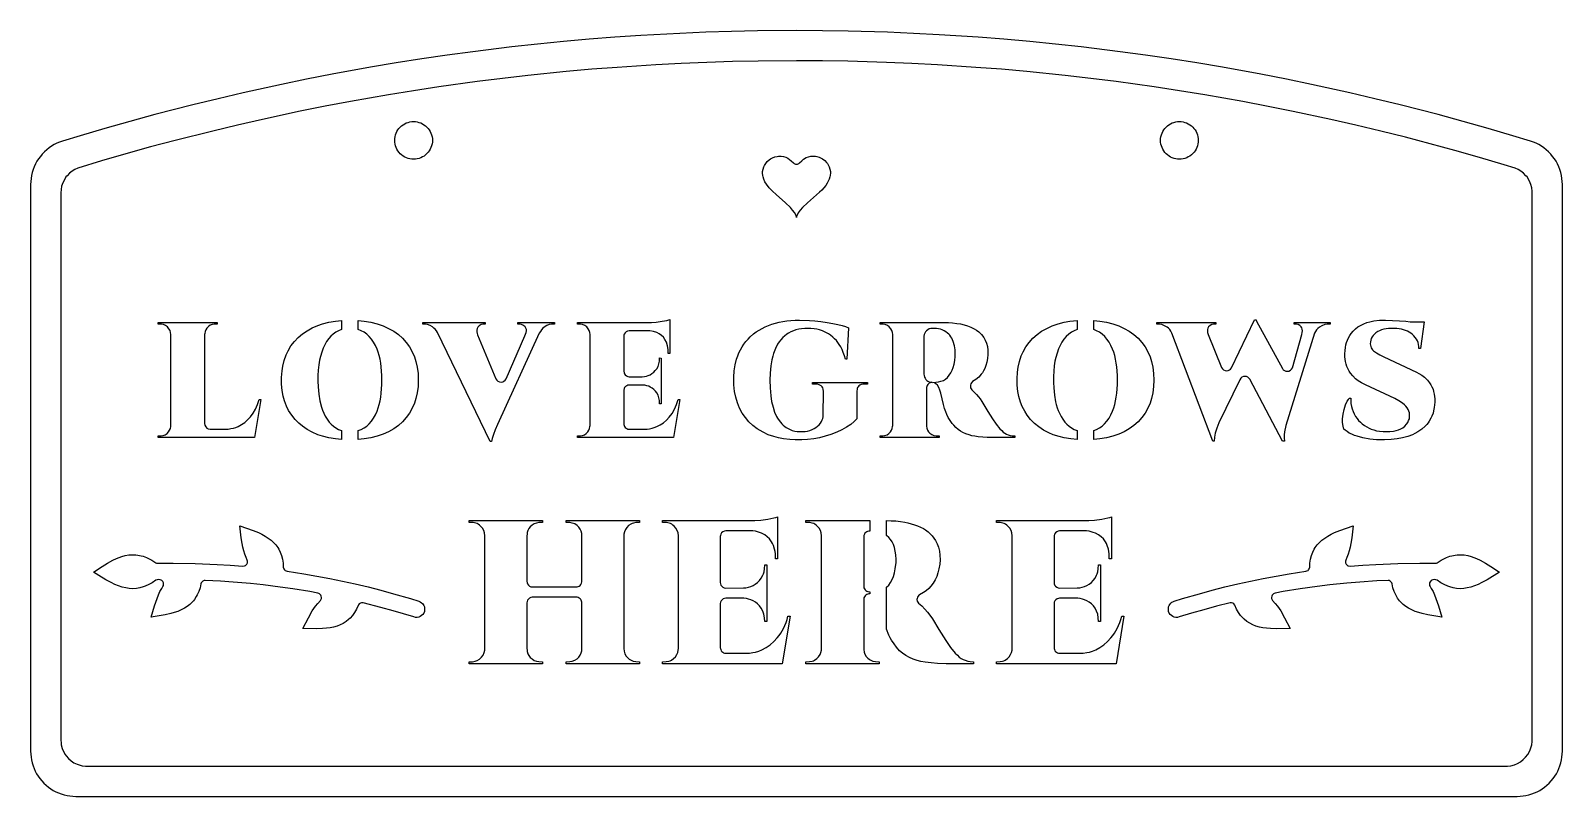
# Model space of a CAD drawing. Header units: millimetres. Extents: x 0 to 203, y 0 to 102.
import ezdxf

# ---------------------------------------------------------------- set-up
doc = ezdxf.new("R2010")
doc.units = ezdxf.units.MM
doc.layers.add('CUT', color=1, linetype='Continuous')
doc.layers.add('SCORE_OPTIONAL', color=5, linetype='Continuous')

msp = doc.modelspace()

# ---------------------------------------------------------------- linework, layer by layer
at = {"layer": 'CUT'}
for points in [[(3.85, 86.8), (3.48, 86.65), (3.12, 86.47), (2.78, 86.26), (2.45, 86.03), (2.13, 85.79), (1.83, 85.52), (1.55, 85.23), (1.29, 84.92), (1.06, 84.6), (0.84, 84.26), (0.65, 83.91), (0.48, 83.55), (0.33, 83.17), (0.21, 82.79), (0.12, 82.4), (0.05, 82), (0.01, 81.6), (0, 81.2), (0, 6), (0.01, 5.61), (0.05, 5.22), (0.12, 4.83), (0.2, 4.45), (0.32, 4.07), (0.46, 3.7), (0.62, 3.35), (0.8, 3), (1.01, 2.67), (1.24, 2.35), (1.49, 2.04), (1.76, 1.76), (2.04, 1.49), (2.35, 1.24), (2.67, 1.01), (3, 0.8), (3.35, 0.62), (3.7, 0.46), (4.07, 0.32), (4.45, 0.2), (4.83, 0.12), (5.22, 0.05), (5.61, 0.01), (6, 0), (197.2, 0), (197.59, 0.01), (197.98, 0.05), (198.37, 0.12), (198.75, 0.2), (199.13, 0.32), (199.5, 0.46), (199.85, 0.62), (200.2, 0.8), (200.53, 1.01), (200.85, 1.24), (201.16, 1.49), (201.44, 1.76), (201.71, 2.04), (201.96, 2.35), (202.19, 2.67), (202.4, 3), (202.58, 3.35), (202.74, 3.7), (202.88, 4.07), (203, 4.45), (203.08, 4.83), (203.15, 5.22), (203.19, 5.61), (203.2, 6), (203.2, 81.2), (203.19, 81.6), (203.15, 82), (203.08, 82.4), (202.99, 82.79), (202.87, 83.17), (202.72, 83.55), (202.55, 83.91), (202.36, 84.26), (202.14, 84.6), (201.91, 84.92), (201.65, 85.23), (201.37, 85.52), (201.07, 85.79), (200.75, 86.03), (200.42, 86.26), (200.08, 86.47), (199.72, 86.65), (199.35, 86.8), (198.97, 86.93), (196.64, 87.64), (193.34, 88.62), (190.03, 89.55), (186.71, 90.46), (181.68, 91.76), (178.33, 92.57), (175.01, 93.35), (169.94, 94.46), (166.59, 95.15), (163.22, 95.81), (158.1, 96.74), (154.71, 97.31), (151.31, 97.84), (147.9, 98.34), (144.52, 98.8), (139.37, 99.44), (135.95, 99.81), (132.55, 100.15), (129.12, 100.45), (125.69, 100.72), (120.51, 101.06), (117.1, 101.24), (113.66, 101.38), (108.47, 101.53), (105.06, 101.58), (101.62, 101.6), (96.42, 101.56), (92.98, 101.49), (89.57, 101.38), (84.38, 101.15), (80.94, 100.95), (77.51, 100.72), (74.08, 100.45), (70.68, 100.15), (67.25, 99.81), (63.83, 99.44), (58.68, 98.8), (55.27, 98.34), (51.89, 97.84), (48.49, 97.31), (45.1, 96.74), (39.98, 95.81), (36.61, 95.15), (33.26, 94.46), (28.19, 93.35), (24.87, 92.57), (21.52, 91.76), (16.49, 90.46), (13.17, 89.55), (9.86, 88.62), (6.56, 87.64), (4.23, 86.93)], [(53.29, 87.29), (53.3, 87.04), (53.29, 86.8), (53.25, 86.56), (53.19, 86.32), (53.11, 86.09), (53.01, 85.87), (52.88, 85.66), (52.74, 85.46), (52.57, 85.28), (52.39, 85.11), (52.19, 84.96), (51.98, 84.84), (51.76, 84.73), (51.53, 84.65), (51.29, 84.59), (51.05, 84.55), (50.8, 84.54), (50.56, 84.55), (50.32, 84.59), (50.08, 84.65), (49.85, 84.73), (49.63, 84.83), (49.42, 84.96), (49.22, 85.1), (49.04, 85.27), (48.87, 85.45), (48.72, 85.65), (48.6, 85.86), (48.49, 86.08), (48.41, 86.31), (48.35, 86.55), (48.31, 86.79), (48.3, 87.04), (48.31, 87.28), (48.35, 87.52), (48.41, 87.76), (48.49, 87.99), (48.59, 88.21), (48.72, 88.42), (48.86, 88.62), (49.03, 88.8), (49.21, 88.97), (49.41, 89.12), (49.62, 89.24), (49.84, 89.35), (50.07, 89.43), (50.31, 89.49), (50.55, 89.53), (50.8, 89.54), (51.04, 89.53), (51.28, 89.49), (51.52, 89.43), (51.75, 89.35), (51.97, 89.25), (52.18, 89.12), (52.38, 88.98), (52.56, 88.81), (52.73, 88.63), (52.88, 88.43), (53, 88.22), (53.11, 88), (53.19, 87.77), (53.25, 87.53)], [(154.89, 87.29), (154.9, 87.04), (154.89, 86.8), (154.85, 86.56), (154.79, 86.32), (154.71, 86.09), (154.61, 85.87), (154.48, 85.66), (154.34, 85.46), (154.17, 85.28), (153.99, 85.11), (153.79, 84.96), (153.58, 84.84), (153.36, 84.73), (153.13, 84.65), (152.89, 84.59), (152.65, 84.55), (152.4, 84.54), (152.16, 84.55), (151.92, 84.59), (151.68, 84.65), (151.45, 84.73), (151.23, 84.83), (151.02, 84.96), (150.82, 85.1), (150.64, 85.27), (150.47, 85.45), (150.32, 85.65), (150.2, 85.86), (150.09, 86.08), (150.01, 86.31), (149.95, 86.55), (149.91, 86.79), (149.9, 87.04), (149.91, 87.28), (149.95, 87.52), (150.01, 87.76), (150.09, 87.99), (150.19, 88.21), (150.32, 88.42), (150.46, 88.62), (150.63, 88.8), (150.81, 88.97), (151.01, 89.12), (151.22, 89.24), (151.44, 89.35), (151.67, 89.43), (151.91, 89.49), (152.15, 89.53), (152.4, 89.54), (152.64, 89.53), (152.88, 89.49), (153.12, 89.43), (153.35, 89.35), (153.57, 89.25), (153.78, 89.12), (153.98, 88.98), (154.16, 88.81), (154.33, 88.63), (154.48, 88.43), (154.6, 88.22), (154.71, 88), (154.79, 87.77), (154.85, 87.53)], [(101.59, 76.91), (101.5, 77.17), (101.32, 77.48), (101.09, 77.8), (100.81, 78.14), (100.16, 78.76), (98.89, 79.86), (98.42, 80.3), (97.98, 80.76), (97.61, 81.23), (97.41, 81.56), (97.27, 81.87), (97.16, 82.21), (97.13, 82.4), (97.1, 82.71), (97.11, 82.9), (97.16, 83.21), (97.26, 83.53), (97.34, 83.7), (97.52, 83.98), (97.72, 84.23), (97.97, 84.46), (98.13, 84.57), (98.43, 84.73), (98.72, 84.85), (99.04, 84.92), (99.23, 84.95), (99.55, 84.95), (99.87, 84.9), (100.17, 84.81), (100.44, 84.68), (100.69, 84.52), (100.91, 84.33), (101.18, 84.04), (101.27, 83.96), (101.45, 83.89), (101.6, 83.87), (101.75, 83.89), (101.93, 83.96), (102.02, 84.04), (102.29, 84.33), (102.52, 84.53), (102.89, 84.75), (103.18, 84.86), (103.51, 84.93), (103.83, 84.95), (104.14, 84.93), (104.3, 84.9), (104.62, 84.8), (104.79, 84.72), (105.07, 84.57), (105.36, 84.35), (105.58, 84.12), (105.7, 83.97), (105.86, 83.7), (105.93, 83.55), (106.04, 83.21), (106.09, 82.9), (106.1, 82.74), (106.07, 82.38), (106.04, 82.21), (105.94, 81.89), (105.86, 81.71), (105.68, 81.38), (105.47, 81.07), (105.21, 80.75), (104.94, 80.45), (104.63, 80.15), (103.04, 78.76), (102.4, 78.15), (102.1, 77.79), (101.83, 77.41), (101.67, 77.1), (101.62, 76.94), (101.6, 76.82)], [(40.43, 63.07), (41.26, 63.15), (41.26, 61.94), (40.86, 61.79), (40.48, 61.59), (40.14, 61.34), (39.81, 61.04), (39.55, 60.74), (39.27, 60.35), (39.03, 59.93), (38.81, 59.45), (38.61, 58.93), (38.45, 58.37), (38.34, 57.88), (38.24, 57.24), (38.16, 56.56), (38.12, 55.85), (38.11, 55.09), (38.13, 54.35), (38.22, 53.37), (38.37, 52.47), (38.58, 51.65), (38.72, 51.24), (38.89, 50.84), (39.08, 50.45), (39.34, 50.03), (39.61, 49.67), (39.87, 49.38), (40.19, 49.1), (40.5, 48.88), (40.86, 48.69), (41.26, 48.54), (41.26, 47.33), (40.43, 47.42), (39.56, 47.57), (38.72, 47.78), (38.09, 47.99), (37.36, 48.31), (36.67, 48.69), (36.05, 49.11), (35.59, 49.5), (35.08, 50.02), (34.63, 50.59), (34.23, 51.21), (33.96, 51.76), (33.69, 52.46), (33.52, 53.08), (33.38, 53.87), (33.3, 54.71), (33.29, 55.59), (33.35, 56.44), (33.46, 57.09), (33.64, 57.85), (33.9, 58.57), (34.16, 59.12), (34.54, 59.76), (34.99, 60.35), (35.49, 60.88), (36.05, 61.36), (36.67, 61.79), (37.35, 62.17), (38.09, 62.49), (38.73, 62.7), (39.55, 62.91)], [(43.47, 63.15), (44.26, 63.07), (45.15, 62.91), (45.97, 62.7), (46.76, 62.43), (47.49, 62.1), (48.17, 61.71), (48.78, 61.27), (49.33, 60.78), (49.83, 60.24), (50.26, 59.64), (50.62, 59), (50.92, 58.31), (51.12, 57.71), (51.29, 56.93), (51.39, 56.11), (51.43, 55.24), (51.39, 54.38), (51.29, 53.55), (51.12, 52.78), (50.92, 52.18), (50.62, 51.49), (50.26, 50.85), (49.82, 50.25), (49.33, 49.7), (48.78, 49.21), (48.16, 48.77), (47.49, 48.38), (46.76, 48.05), (45.97, 47.78), (45.14, 47.57), (44.26, 47.42), (43.46, 47.33), (43.46, 48.54), (43.85, 48.69), (44.23, 48.89), (44.58, 49.14), (44.91, 49.45), (45.21, 49.8), (45.48, 50.2), (45.73, 50.64), (45.95, 51.13), (46.1, 51.55), (46.23, 52), (46.35, 52.48), (46.44, 52.97), (46.51, 53.5), (46.56, 54.06), (46.59, 54.63), (46.6, 55.24), (46.59, 55.84), (46.56, 56.42), (46.51, 56.97), (46.44, 57.5), (46.35, 58), (46.23, 58.48), (46.1, 58.93), (45.95, 59.35), (45.73, 59.84), (45.49, 60.28), (45.22, 60.67), (44.91, 61.02), (44.58, 61.33), (44.23, 61.59), (43.85, 61.79), (43.46, 61.94)], [(72.53, 62.88), (82.38, 62.89), (83, 62.93), (83.77, 63.03), (84.41, 63.16), (84.8, 63.27), (84.8, 58.78), (84.57, 58.78), (84.58, 59.03), (84.57, 59.31), (84.49, 59.8), (84.34, 60.26), (84.15, 60.62), (83.94, 60.92), (83.69, 61.16), (83.38, 61.38), (83.05, 61.55), (82.63, 61.68), (82.15, 61.77), (79.41, 61.77), (79.18, 61.72), (79, 61.63), (78.85, 61.49), (78.75, 61.32), (78.71, 61.18), (78.69, 61.01), (78.69, 56.4), (78.72, 56.21), (78.78, 56.07), (78.89, 55.91), (79.04, 55.79), (79.21, 55.71), (79.41, 55.68), (81.14, 55.68), (81.42, 55.71), (81.68, 55.76), (81.94, 55.84), (82.18, 55.94), (82.42, 56.09), (82.67, 56.28), (82.87, 56.49), (83.06, 56.73), (83.23, 57.03), (83.35, 57.38), (83.41, 57.74), (83.42, 58.17), (83.65, 58.16), (83.64, 52.11), (83.64, 52.1), (83.42, 52.1), (83.41, 52.51), (83.34, 52.89), (83.23, 53.22), (83.05, 53.54), (82.88, 53.76), (82.67, 53.99), (82.44, 54.16), (82.19, 54.31), (81.99, 54.41), (81.74, 54.49), (81.48, 54.55), (81.2, 54.58), (79.41, 54.58), (79.22, 54.55), (79.08, 54.49), (78.92, 54.38), (78.8, 54.24), (78.73, 54.1), (78.69, 53.9), (78.69, 49.45), (78.7, 49.34), (78.74, 49.19), (78.8, 49.07), (78.89, 48.95), (79, 48.86), (79.09, 48.8), (79.22, 48.74), (79.37, 48.72), (81.38, 48.71), (81.81, 48.73), (82.11, 48.77), (82.45, 48.85), (82.74, 48.93), (83.06, 49.06), (83.51, 49.29), (83.95, 49.57), (84.34, 49.91), (84.72, 50.3), (85.1, 50.8), (85.43, 51.36), (85.7, 51.98), (85.91, 52.66), (86.13, 52.66), (85.3, 47.6), (72.53, 47.6), (72.53, 47.82), (72.93, 47.82), (73.19, 47.87), (73.46, 47.98), (73.71, 48.15), (73.9, 48.35), (74.05, 48.57), (74.15, 48.8), (74.2, 49.06), (74.21, 49.22), (74.21, 61.26), (74.18, 61.55), (74.1, 61.81), (73.96, 62.05), (73.77, 62.28), (73.52, 62.47), (73.23, 62.6), (72.95, 62.66), (72.53, 62.66)], [(103.71, 54.91), (111.04, 54.91), (111.04, 54.7), (110.62, 54.69), (110.41, 54.68), (110.2, 54.63), (110.01, 54.54), (109.89, 54.46), (109.79, 54.35), (109.71, 54.23), (109.66, 54.1), (109.63, 53.97), (109.62, 53.81), (109.61, 50.1), (109.27, 49.74), (108.81, 49.36), (108.25, 48.98), (107.6, 48.62), (106.96, 48.32), (106.17, 48.02), (105.42, 47.78), (104.63, 47.58), (103.91, 47.45), (103.06, 47.35), (102.3, 47.3), (101.42, 47.3), (100.71, 47.34), (99.86, 47.44), (99.22, 47.57), (98.59, 47.73), (97.86, 47.99), (97.16, 48.32), (96.77, 48.53), (96.4, 48.77), (95.82, 49.21), (95.29, 49.71), (94.82, 50.26), (94.4, 50.86), (94.05, 51.51), (93.76, 52.21), (93.53, 52.95), (93.38, 53.74), (93.29, 54.59), (93.27, 55.1), (93.28, 55.63), (93.33, 56.47), (93.46, 57.27), (93.65, 58.02), (93.8, 58.45), (93.97, 58.86), (94.16, 59.26), (94.38, 59.64), (94.62, 60.01), (94.88, 60.35), (95.17, 60.68), (95.47, 60.99), (95.9, 61.36), (96.26, 61.62), (96.63, 61.87), (97.03, 62.1), (97.45, 62.3), (97.88, 62.49), (98.34, 62.65), (98.81, 62.79), (99.3, 62.91), (99.8, 63.01), (100.33, 63.09), (100.87, 63.14), (101.42, 63.18), (102.01, 63.19), (103.31, 63.15), (104.01, 63.09), (104.81, 63), (105.67, 62.88), (106.4, 62.76), (107.1, 62.62), (107.64, 62.48), (108.11, 62.34), (108.51, 62.18), (108.29, 58.01), (108.09, 58.01), (107.95, 58.47), (107.8, 58.88), (107.64, 59.27), (107.46, 59.63), (107.26, 59.96), (107.1, 60.2), (106.89, 60.47), (106.65, 60.72), (106.41, 60.95), (106.11, 61.19), (105.85, 61.36), (105.59, 61.52), (105.32, 61.65), (105.04, 61.76), (104.64, 61.88), (104.29, 61.97), (103.93, 62.03), (103.51, 62.08), (103.16, 62.09), (102.72, 62.09), (102.27, 62.04), (101.92, 61.99), (101.52, 61.89), (101.19, 61.78), (100.84, 61.63), (100.56, 61.48), (100.3, 61.32), (100.01, 61.08), (99.77, 60.87), (99.52, 60.58), (99.32, 60.33), (99.1, 59.99), (98.8, 59.41), (98.56, 58.76), (98.46, 58.41), (98.34, 57.93), (98.2, 57.14), (98.11, 56.15), (98.07, 55.22), (98.09, 54.21), (98.18, 53.16), (98.3, 52.41), (98.49, 51.62), (98.7, 50.99), (98.95, 50.42), (99.09, 50.17), (99.29, 49.87), (99.64, 49.44), (99.83, 49.25), (100.04, 49.08), (100.25, 48.93), (100.48, 48.79), (100.77, 48.66), (101.04, 48.56), (101.38, 48.47), (101.68, 48.42), (102.06, 48.39), (102.41, 48.39), (102.73, 48.41), (103.06, 48.47), (103.36, 48.55), (103.68, 48.66), (103.94, 48.79), (104.17, 48.93), (104.39, 49.1), (104.6, 49.3), (104.78, 49.51), (104.92, 49.74), (105.01, 49.94), (105.08, 50.15), (105.12, 50.37), (105.14, 50.6), (105.17, 53.71), (105.13, 54.02), (105.08, 54.19), (105, 54.33), (104.89, 54.45), (104.79, 54.52), (104.61, 54.61), (104.37, 54.67), (104.14, 54.69), (103.71, 54.7)], [(137.84, 63.04), (138.83, 63.15), (138.83, 61.94), (138.44, 61.79), (138.06, 61.59), (137.71, 61.34), (137.38, 61.03), (137.08, 60.68), (136.81, 60.28), (136.56, 59.84), (136.35, 59.36), (136.16, 58.82), (136, 58.25), (135.89, 57.75), (135.8, 57.11), (135.73, 56.42), (135.69, 55.7), (135.69, 54.93), (135.72, 54.2), (135.81, 53.24), (135.97, 52.36), (136.06, 51.99), (136.19, 51.55), (136.31, 51.22), (136.47, 50.84), (136.7, 50.38), (136.91, 50.03), (137.19, 49.67), (137.45, 49.38), (137.77, 49.1), (138.08, 48.88), (138.44, 48.69), (138.83, 48.54), (138.83, 47.33), (138.01, 47.42), (137.13, 47.57), (136.46, 47.73), (135.67, 47.99), (135.07, 48.25), (134.38, 48.61), (133.74, 49.03), (133.17, 49.49), (132.66, 50.02), (132.2, 50.59), (131.88, 51.09), (131.54, 51.75), (131.31, 52.32), (131.1, 53.07), (130.98, 53.71), (130.89, 54.54), (130.86, 55.42), (130.91, 56.27), (131, 56.93), (131.18, 57.71), (131.42, 58.43), (131.67, 58.99), (132.03, 59.63), (132.47, 60.24), (132.96, 60.78), (133.51, 61.27), (134.12, 61.71), (134.79, 62.1), (135.52, 62.43), (136.3, 62.7), (137.13, 62.91)], [(141.04, 63.15), (141.84, 63.07), (142.72, 62.91), (143.55, 62.7), (144.34, 62.43), (145.07, 62.1), (145.74, 61.71), (146.36, 61.27), (146.91, 60.78), (147.4, 60.24), (147.84, 59.64), (148.2, 59), (148.5, 58.31), (148.69, 57.71), (148.87, 56.93), (148.97, 56.11), (149, 55.24), (148.97, 54.38), (148.87, 53.55), (148.69, 52.78), (148.5, 52.18), (148.2, 51.49), (147.84, 50.85), (147.4, 50.25), (146.91, 49.7), (146.35, 49.21), (145.74, 48.77), (145.07, 48.38), (144.34, 48.05), (143.55, 47.78), (142.72, 47.57), (141.84, 47.42), (141.04, 47.33), (141.04, 48.54), (141.42, 48.69), (141.81, 48.89), (142.15, 49.14), (142.48, 49.45), (142.79, 49.8), (143.06, 50.2), (143.31, 50.64), (143.52, 51.13), (143.68, 51.55), (143.81, 52), (143.92, 52.48), (144.02, 52.97), (144.09, 53.5), (144.14, 54.06), (144.17, 54.63), (144.18, 55.24), (144.17, 55.84), (144.14, 56.42), (144.09, 56.97), (144.02, 57.5), (143.92, 58), (143.81, 58.48), (143.68, 58.93), (143.53, 59.35), (143.31, 59.84), (143.07, 60.28), (142.79, 60.67), (142.49, 61.02), (142.16, 61.33), (141.81, 61.59), (141.42, 61.79), (141.04, 61.94)], [(149.38, 62.88), (157.21, 62.88), (157.21, 62.66), (156.9, 62.66), (156.68, 62.6), (156.46, 62.48), (156.27, 62.3), (156.17, 62.13), (156.12, 61.94), (156.11, 61.76), (156.14, 61.54), (156.22, 61.29), (157.98, 56.89), (158.1, 56.73), (158.26, 56.6), (158.47, 56.5), (158.67, 56.48), (158.86, 56.51), (159.05, 56.6), (159.17, 56.69), (159.29, 56.85), (162.36, 63.22), (162.56, 63.23), (162.63, 63.06), (166.06, 56.77), (166.18, 56.61), (166.34, 56.5), (166.51, 56.43), (166.71, 56.4), (166.91, 56.43), (167.13, 56.53), (167.28, 56.67), (167.4, 56.88), (168.65, 61.3), (168.7, 61.56), (168.72, 61.79), (168.7, 61.99), (168.64, 62.16), (168.54, 62.32), (168.36, 62.49), (168.14, 62.61), (167.94, 62.66), (167.63, 62.66), (167.63, 62.88), (172.38, 62.88), (172.38, 62.66), (172.02, 62.65), (171.68, 62.59), (171.29, 62.44), (170.96, 62.26), (170.77, 62.1), (170.6, 61.92), (170.45, 61.7), (170.33, 61.45), (166.52, 49.21), (166.35, 48.35), (166.31, 47.99), (166.29, 47.55), (166.32, 47.12), (166.09, 47.13), (161.73, 55.34), (161.61, 55.49), (161.46, 55.61), (161.28, 55.69), (161.09, 55.71), (160.9, 55.69), (160.68, 55.6), (160.53, 55.47), (160.41, 55.28), (157.62, 49.56), (157.35, 48.84), (157.16, 48.2), (157.06, 47.67), (157.02, 47.12), (156.82, 47.12), (151.4, 61.48), (151.27, 61.72), (151.12, 61.93), (150.95, 62.12), (150.76, 62.27), (150.43, 62.45), (150.06, 62.59), (149.74, 62.65), (149.38, 62.66)], [(174.23, 48.73), (174.16, 48.92), (174.1, 49.14), (174.04, 49.61), (174.04, 50.11), (174.11, 50.72), (174.25, 51.33), (174.45, 51.93), (174.67, 52.43), (174.81, 52.66), (174.93, 52.84), (175.13, 52.84), (175.13, 52.45), (175.15, 52.12), (175.21, 51.74), (175.3, 51.42), (175.43, 51.06), (175.57, 50.75), (175.77, 50.4), (175.96, 50.13), (176.17, 49.87), (176.41, 49.64), (176.66, 49.42), (176.94, 49.21), (177.25, 49.02), (177.56, 48.86), (177.83, 48.74), (178.17, 48.62), (178.55, 48.52), (178.94, 48.45), (179.43, 48.4), (179.87, 48.39), (180.31, 48.4), (180.78, 48.45), (181.14, 48.53), (181.48, 48.63), (181.77, 48.76), (182.04, 48.92), (182.29, 49.13), (182.51, 49.37), (182.68, 49.6), (182.81, 49.85), (182.9, 50.11), (182.94, 50.39), (182.94, 50.64), (182.91, 50.88), (182.84, 51.11), (182.74, 51.34), (182.61, 51.55), (182.44, 51.76), (182.24, 51.96), (181.99, 52.16), (181.5, 52.48), (180.97, 52.77), (177.07, 54.59), (176.56, 54.85), (176.11, 55.15), (175.77, 55.42), (175.4, 55.78), (175.09, 56.17), (174.93, 56.43), (174.74, 56.77), (174.62, 57.05), (174.53, 57.33), (174.43, 57.71), (174.38, 58.01), (174.35, 58.32), (174.35, 58.73), (174.37, 59.17), (174.43, 59.54), (174.49, 59.89), (174.58, 60.21), (174.69, 60.52), (174.83, 60.82), (175.02, 61.16), (175.19, 61.42), (175.45, 61.72), (175.77, 62.04), (176.08, 62.28), (176.42, 62.49), (176.85, 62.71), (177.25, 62.86), (177.67, 62.98), (178.2, 63.09), (178.96, 63.17), (179.74, 63.18), (181.59, 63.09), (182.43, 63.04), (183.01, 62.97), (184.86, 62.97), (184.38, 59.41), (184.17, 59.41), (184.15, 59.68), (184.11, 59.97), (184.05, 60.22), (183.96, 60.44), (183.83, 60.68), (183.69, 60.9), (183.5, 61.12), (183.31, 61.3), (183.11, 61.45), (182.89, 61.59), (182.66, 61.71), (182.41, 61.82), (182.14, 61.91), (181.86, 61.98), (181.26, 62.07), (180.91, 62.09), (180.51, 62.09), (180.15, 62.07), (179.81, 62.03), (179.51, 61.97), (179.21, 61.88), (178.95, 61.78), (178.7, 61.66), (178.47, 61.5), (178.26, 61.34), (178.1, 61.17), (177.95, 60.96), (177.85, 60.76), (177.77, 60.53), (177.73, 60.3), (177.72, 60.05), (177.74, 59.86), (177.78, 59.69), (177.84, 59.53), (177.93, 59.37), (178.03, 59.25), (178.16, 59.12), (178.53, 58.85), (178.97, 58.59), (179.5, 58.31), (183.84, 56.29), (184.17, 56.12), (184.56, 55.88), (184.92, 55.6), (185.29, 55.24), (185.57, 54.89), (185.77, 54.59), (185.9, 54.34), (186.04, 54.01), (186.12, 53.74), (186.21, 53.37), (186.25, 53.06), (186.27, 52.75), (186.27, 52.32), (186.25, 51.93), (186.21, 51.6), (186.12, 51.15), (186.04, 50.84), (185.89, 50.44), (185.76, 50.16), (185.55, 49.8), (185.38, 49.55), (185.2, 49.32), (185, 49.1), (184.55, 48.7), (184.04, 48.35), (183.63, 48.13), (183.33, 47.99), (182.7, 47.75), (182.01, 47.56), (181.27, 47.42), (180.47, 47.33), (179.62, 47.3), (178.53, 47.32), (177.64, 47.41), (176.75, 47.57), (175.97, 47.78), (175.62, 47.9), (175.25, 48.05), (174.92, 48.21), (174.63, 48.39), (174.39, 48.57)], [(16.92, 62.88), (24.76, 62.88), (24.76, 62.66), (24.36, 62.66), (24.1, 62.61), (23.83, 62.5), (23.58, 62.33), (23.39, 62.13), (23.24, 61.91), (23.14, 61.68), (23.09, 61.42), (23.08, 61.26), (23.08, 49.47), (23.11, 49.24), (23.22, 49.02), (23.39, 48.86), (23.57, 48.76), (23.8, 48.71), (25.83, 48.71), (26.21, 48.74), (26.56, 48.79), (26.91, 48.86), (27.2, 48.96), (27.53, 49.09), (27.97, 49.33), (28.4, 49.62), (28.79, 49.96), (29.15, 50.35), (29.53, 50.86), (29.82, 51.37), (30.09, 51.99), (30.3, 52.66), (30.52, 52.66), (29.69, 47.6), (16.92, 47.6), (16.92, 47.82), (17.32, 47.82), (17.58, 47.87), (17.85, 47.98), (18.1, 48.15), (18.29, 48.35), (18.44, 48.57), (18.54, 48.8), (18.59, 49.06), (18.6, 49.22), (18.6, 61.26), (18.57, 61.55), (18.49, 61.81), (18.35, 62.05), (18.16, 62.28), (17.91, 62.47), (17.62, 62.6), (17.34, 62.66), (16.92, 62.66)], [(52.02, 62.88), (60.29, 62.88), (60.29, 62.66), (59.98, 62.66), (59.75, 62.59), (59.52, 62.45), (59.31, 62.24), (59.22, 62.07), (59.18, 61.87), (59.18, 61.65), (59.23, 61.41), (59.28, 61.25), (61.72, 55.39), (61.83, 55.23), (62, 55.08), (62.19, 54.99), (62.42, 54.96), (62.62, 54.99), (62.79, 55.07), (62.97, 55.22), (63.08, 55.38), (65.58, 61.11), (65.74, 61.56), (65.78, 61.76), (65.76, 61.96), (65.7, 62.14), (65.59, 62.3), (65.38, 62.49), (65.14, 62.61), (64.93, 62.66), (64.61, 62.66), (64.61, 62.88), (69.48, 62.88), (69.48, 62.66), (69.12, 62.65), (68.8, 62.59), (68.46, 62.46), (68.14, 62.27), (67.95, 62.11), (67.77, 61.91), (67.62, 61.7), (67.46, 61.44), (61.95, 49.36), (61.64, 48.63), (61.41, 48.02), (61.23, 47.48), (61.14, 47.08), (60.95, 47.08), (60.94, 47.09), (53.98, 61.54), (53.84, 61.77), (53.68, 61.97), (53.51, 62.14), (53.31, 62.29), (53, 62.47), (52.67, 62.59), (52.37, 62.65), (52.02, 62.66)], [(112.68, 62.88), (121.29, 62.88), (121.78, 62.87), (122.28, 62.83), (122.86, 62.76), (123.37, 62.68), (123.86, 62.57), (124.27, 62.44), (124.72, 62.26), (125.16, 62.05), (125.5, 61.84), (125.77, 61.63), (126.15, 61.26), (126.44, 60.89), (126.64, 60.53), (126.8, 60.13), (126.92, 59.68), (126.98, 59.19), (127, 58.63), (126.95, 58.09), (126.86, 57.61), (126.73, 57.17), (126.6, 56.79), (126.42, 56.44), (126.28, 56.21), (126.11, 56), (125.79, 55.63), (125.41, 55.31), (124.95, 55.03), (124.82, 54.89), (124.72, 54.72), (124.67, 54.54), (124.67, 54.34), (124.7, 54.19), (124.76, 54.07), (124.84, 53.95), (125.47, 53.34), (125.74, 53.03), (125.95, 52.75), (126.2, 52.38), (126.97, 51.07), (127.59, 50.1), (128.09, 49.38), (128.59, 48.77), (128.82, 48.53), (129.03, 48.33), (129.25, 48.17), (129.46, 48.05), (129.68, 47.96), (129.94, 47.89), (130.23, 47.84), (130.56, 47.82), (130.56, 47.6), (127.73, 47.6), (126.91, 47.62), (126.31, 47.66), (125.72, 47.71), (125.25, 47.78), (124.86, 47.85), (124.49, 47.95), (124.07, 48.1), (123.66, 48.29), (123.34, 48.47), (123.04, 48.68), (122.74, 48.93), (122.46, 49.23), (122.25, 49.49), (121.99, 49.86), (121.73, 50.29), (121.55, 50.65), (121.4, 51.02), (121.24, 51.48), (121.1, 51.98), (120.75, 53.48), (120.61, 53.91), (120.49, 54.23), (120.3, 54.54), (120.1, 54.75), (119.9, 54.88), (119.66, 54.93), (120.08, 54.94), (120.42, 54.98), (120.76, 55.07), (121.08, 55.2), (121.36, 55.37), (121.62, 55.59), (121.87, 55.87), (122.08, 56.18), (122.26, 56.53), (122.4, 56.91), (122.51, 57.34), (122.6, 57.85), (122.66, 58.37), (122.66, 58.69), (122.63, 59.25), (122.54, 59.79), (122.4, 60.34), (122.29, 60.59), (122.2, 60.79), (122.08, 60.98), (121.93, 61.18), (121.79, 61.33), (121.61, 61.48), (121.39, 61.64), (121.18, 61.77), (120.94, 61.88), (120.7, 61.97), (120.44, 62.03), (120.19, 62.07), (119.61, 62.1), (119.41, 62.08), (119.2, 62.02), (119.01, 61.92), (118.84, 61.79), (118.72, 61.65), (118.61, 61.46), (118.54, 61.26), (118.51, 61.05), (118.5, 56.04), (118.52, 55.84), (118.58, 55.63), (118.66, 55.47), (118.77, 55.32), (118.89, 55.19), (119.04, 55.09), (119.2, 55.01), (119.37, 54.96), (119.57, 54.94), (119.43, 54.92), (119.33, 54.88), (119.21, 54.82), (119.09, 54.73), (119.02, 54.65), (118.94, 54.53), (118.89, 54.4), (118.86, 54.26), (118.86, 49.1), (118.9, 48.84), (118.99, 48.6), (119.13, 48.38), (119.31, 48.19), (119.56, 48), (119.84, 47.88), (120.12, 47.82), (120.51, 47.82), (120.51, 47.6), (112.68, 47.6), (112.68, 47.82), (113.07, 47.82), (113.34, 47.87), (113.61, 47.98), (113.85, 48.15), (114.05, 48.35), (114.19, 48.57), (114.29, 48.8), (114.35, 49.06), (114.36, 49.22), (114.36, 61.26), (114.33, 61.55), (114.24, 61.81), (114.11, 62.05), (113.91, 62.28), (113.66, 62.47), (113.38, 62.6), (113.09, 62.66), (112.68, 62.66)], [(58.18, 17.87), (58.64, 17.87), (58.95, 17.92), (59.25, 18.03), (59.54, 18.2), (59.81, 18.46), (60.03, 18.75), (60.18, 19.07), (60.25, 19.42), (60.27, 19.61), (60.27, 34.59), (60.22, 34.95), (60.12, 35.28), (59.94, 35.59), (59.7, 35.86), (59.55, 35.99), (59.39, 36.1), (59.22, 36.19), (59.04, 36.25), (58.69, 36.32), (58.18, 36.33), (58.18, 36.6), (67.92, 36.6), (67.92, 36.33), (67.43, 36.32), (67.13, 36.27), (66.81, 36.16), (66.52, 35.97), (66.29, 35.76), (66.11, 35.52), (65.97, 35.27), (65.88, 34.99), (65.85, 34.8), (65.83, 34.59), (65.83, 28.54), (65.85, 28.35), (65.92, 28.18), (66.03, 28.02), (66.18, 27.89), (66.36, 27.81), (66.55, 27.78), (72.37, 27.78), (72.51, 27.79), (72.65, 27.83), (72.78, 27.89), (72.89, 27.98), (72.99, 28.09), (73.04, 28.18), (73.1, 28.31), (73.13, 28.45), (73.13, 34.61), (73.11, 34.88), (73.04, 35.17), (72.91, 35.45), (72.73, 35.71), (72.5, 35.93), (72.19, 36.14), (71.86, 36.27), (71.54, 36.32), (71.04, 36.33), (71.04, 36.6), (80.78, 36.6), (80.78, 36.33), (80.29, 36.32), (79.96, 36.27), (79.78, 36.21), (79.62, 36.13), (79.32, 35.92), (79.09, 35.67), (78.9, 35.39), (78.78, 35.1), (78.71, 34.78), (78.7, 34.59), (78.7, 19.61), (78.74, 19.25), (78.84, 18.92), (79.02, 18.61), (79.26, 18.34), (79.42, 18.21), (79.57, 18.1), (79.74, 18.01), (79.92, 17.95), (80.27, 17.88), (80.78, 17.87), (80.78, 17.6), (71.04, 17.6), (71.04, 17.87), (71.54, 17.88), (71.86, 17.93), (72.19, 18.06), (72.5, 18.27), (72.73, 18.49), (72.91, 18.75), (73.04, 19.03), (73.11, 19.32), (73.13, 19.59), (73.13, 25.75), (73.1, 25.89), (73.04, 26.02), (72.99, 26.11), (72.89, 26.22), (72.78, 26.31), (72.65, 26.37), (72.51, 26.41), (72.37, 26.42), (66.55, 26.42), (66.36, 26.39), (66.18, 26.31), (66.03, 26.18), (65.92, 26.02), (65.85, 25.85), (65.83, 25.66), (65.83, 19.61), (65.85, 19.4), (65.88, 19.21), (65.97, 18.93), (66.11, 18.68), (66.29, 18.44), (66.52, 18.23), (66.81, 18.04), (67.13, 17.93), (67.43, 17.88), (67.92, 17.87), (67.92, 17.6), (58.18, 17.6)], [(83.84, 36.6), (96.08, 36.61), (96.85, 36.66), (97.81, 36.79), (98.61, 36.94), (98.88, 37.01), (99.09, 37.09), (99.09, 31.5), (98.82, 31.5), (98.8, 32.17), (98.76, 32.48), (98.7, 32.78), (98.55, 33.28), (98.43, 33.53), (98.3, 33.78), (98.03, 34.15), (97.72, 34.45), (97.39, 34.7), (96.97, 34.92), (96.67, 35.03), (96.41, 35.11), (96.14, 35.17), (95.79, 35.21), (92.23, 35.22), (92.03, 35.18), (91.84, 35.1), (91.66, 34.95), (91.55, 34.77), (91.51, 34.63), (91.49, 34.46), (91.49, 28.36), (91.52, 28.18), (91.58, 28.04), (91.7, 27.88), (91.84, 27.76), (92.02, 27.68), (92.21, 27.64), (94.55, 27.65), (94.9, 27.68), (95.23, 27.75), (95.53, 27.84), (95.83, 27.97), (96.13, 28.15), (96.44, 28.39), (96.69, 28.65), (96.93, 28.95), (97.13, 29.33), (97.22, 29.54), (97.29, 29.77), (97.36, 30.2), (97.38, 30.74), (97.65, 30.74), (97.65, 23.21), (97.64, 23.19), (97.38, 23.19), (97.36, 23.7), (97.28, 24.18), (97.14, 24.58), (96.92, 24.98), (96.71, 25.26), (96.44, 25.54), (96.16, 25.76), (95.84, 25.95), (95.54, 26.09), (95.24, 26.18), (94.96, 26.24), (94.62, 26.28), (92.23, 26.29), (92.06, 26.26), (91.88, 26.19), (91.72, 26.08), (91.6, 25.93), (91.52, 25.75), (91.49, 25.57), (91.49, 19.72), (91.5, 19.61), (91.54, 19.47), (91.61, 19.33), (91.7, 19.22), (91.81, 19.12), (91.93, 19.05), (92.07, 19), (92.21, 18.99), (94.91, 18.98), (95.37, 19.01), (95.82, 19.07), (96.18, 19.15), (96.6, 19.28), (97.01, 19.45), (97.57, 19.74), (98.1, 20.1), (98.59, 20.53), (99.04, 21.02), (99.29, 21.33), (99.51, 21.65), (99.87, 22.28), (100.05, 22.66), (100.21, 23.05), (100.35, 23.46), (100.47, 23.9), (100.74, 23.9), (99.71, 17.6), (83.84, 17.6), (83.84, 17.87), (84.33, 17.88), (84.66, 17.93), (84.84, 17.99), (85, 18.07), (85.3, 18.28), (85.53, 18.53), (85.72, 18.81), (85.84, 19.1), (85.91, 19.42), (85.93, 19.61), (85.93, 34.59), (85.88, 34.95), (85.78, 35.28), (85.6, 35.59), (85.36, 35.86), (85.21, 35.99), (85.05, 36.1), (84.88, 36.19), (84.7, 36.25), (84.35, 36.32), (83.84, 36.33)], [(102.84, 36.6), (111.35, 36.6), (111.35, 35.19), (111.19, 35.18), (111.04, 35.15), (110.91, 35.1), (110.79, 35.01), (110.68, 34.91), (110.6, 34.79), (110.54, 34.61), (110.52, 34.47), (110.52, 27.81), (110.55, 27.66), (110.61, 27.53), (110.7, 27.4), (110.8, 27.31), (110.92, 27.22), (111.06, 27.17), (111.35, 27.14), (111.35, 26.88), (111.2, 26.88), (111.05, 26.85), (110.92, 26.79), (110.79, 26.71), (110.69, 26.61), (110.61, 26.49), (110.55, 26.35), (110.52, 26.21), (110.52, 19.47), (110.57, 19.14), (110.68, 18.85), (110.86, 18.57), (111.08, 18.33), (111.23, 18.21), (111.39, 18.1), (111.56, 18.01), (111.73, 17.95), (112.09, 17.88), (112.58, 17.87), (112.58, 17.6), (102.84, 17.6), (102.84, 17.87), (103.33, 17.88), (103.66, 17.93), (103.84, 17.99), (104, 18.07), (104.3, 18.28), (104.53, 18.53), (104.72, 18.81), (104.84, 19.1), (104.91, 19.42), (104.93, 19.61), (104.93, 34.59), (104.88, 34.95), (104.78, 35.28), (104.6, 35.59), (104.36, 35.86), (104.21, 35.99), (104.05, 36.1), (103.88, 36.19), (103.7, 36.25), (103.35, 36.32), (102.84, 36.33)], [(113.56, 36.6), (114.15, 36.58), (114.78, 36.54), (115.4, 36.47), (115.95, 36.38), (116.39, 36.29), (116.83, 36.18), (117.25, 36.05), (117.66, 35.9), (118.05, 35.72), (118.43, 35.53), (118.72, 35.35), (119.05, 35.1), (119.3, 34.88), (119.58, 34.59), (119.84, 34.26), (120.04, 33.97), (120.27, 33.52), (120.43, 33.08), (120.56, 32.52), (120.62, 32.01), (120.64, 31.39), (120.6, 30.8), (120.5, 30.19), (120.36, 29.65), (120.2, 29.18), (120, 28.73), (119.74, 28.31), (119.44, 27.91), (119.14, 27.59), (118.8, 27.29), (118.43, 27.03), (117.91, 26.75), (117.82, 26.68), (117.73, 26.58), (117.65, 26.44), (117.59, 26.26), (117.58, 26.1), (117.62, 25.92), (117.68, 25.77), (117.79, 25.62), (118.22, 25.26), (118.63, 24.86), (118.99, 24.46), (119.3, 24.06), (119.64, 23.56), (120.49, 22.12), (121.4, 20.67), (122.05, 19.76), (122.65, 19.02), (122.94, 18.72), (123.2, 18.49), (123.46, 18.29), (123.73, 18.15), (123.98, 18.05), (124.31, 17.96), (124.66, 17.9), (125.06, 17.87), (125.06, 17.6), (121.44, 17.6), (120.32, 17.64), (119.47, 17.7), (118.65, 17.79), (118.08, 17.89), (117.62, 18.01), (117.08, 18.19), (116.57, 18.42), (116.09, 18.68), (115.65, 19), (115.28, 19.33), (114.87, 19.78), (114.54, 20.22), (114.21, 20.73), (114.03, 21.05), (113.86, 21.4), (113.55, 22.2), (113.55, 27.76), (113.83, 28.04), (114.09, 28.39), (114.29, 28.76), (114.47, 29.18), (114.6, 29.65), (114.71, 30.17), (114.81, 31.01), (114.82, 31.43), (114.77, 32.03), (114.7, 32.54), (114.6, 33), (114.46, 33.42), (114.3, 33.78), (114.09, 34.1), (113.87, 34.35), (113.55, 34.61)], [(128.12, 36.6), (140.36, 36.61), (141.13, 36.66), (142.09, 36.79), (142.89, 36.94), (143.16, 37.01), (143.37, 37.09), (143.37, 31.5), (143.1, 31.5), (143.08, 32.17), (143.04, 32.48), (142.98, 32.78), (142.83, 33.28), (142.71, 33.53), (142.58, 33.78), (142.31, 34.15), (142, 34.45), (141.67, 34.7), (141.25, 34.92), (140.95, 35.03), (140.69, 35.11), (140.42, 35.17), (140.07, 35.21), (136.51, 35.22), (136.31, 35.18), (136.12, 35.1), (135.94, 34.95), (135.83, 34.77), (135.79, 34.63), (135.77, 34.46), (135.77, 28.36), (135.8, 28.18), (135.88, 28), (135.98, 27.88), (136.12, 27.76), (136.3, 27.68), (136.49, 27.64), (138.83, 27.65), (139.18, 27.68), (139.51, 27.75), (139.81, 27.84), (140.11, 27.97), (140.41, 28.15), (140.72, 28.39), (140.97, 28.65), (141.21, 28.95), (141.41, 29.33), (141.5, 29.54), (141.57, 29.77), (141.64, 30.2), (141.66, 30.74), (141.93, 30.74), (141.93, 23.21), (141.92, 23.19), (141.66, 23.19), (141.64, 23.7), (141.56, 24.18), (141.42, 24.58), (141.2, 24.98), (140.99, 25.26), (140.72, 25.54), (140.44, 25.76), (140.12, 25.95), (139.82, 26.09), (139.52, 26.18), (139.24, 26.24), (138.9, 26.28), (136.51, 26.29), (136.34, 26.26), (136.16, 26.19), (136, 26.08), (135.88, 25.93), (135.8, 25.75), (135.77, 25.57), (135.77, 19.72), (135.78, 19.61), (135.82, 19.47), (135.89, 19.33), (135.98, 19.22), (136.09, 19.12), (136.21, 19.05), (136.35, 19), (136.49, 18.99), (139.19, 18.98), (139.65, 19.01), (140.1, 19.07), (140.46, 19.15), (140.88, 19.28), (141.29, 19.45), (141.85, 19.74), (142.38, 20.1), (142.87, 20.53), (143.32, 21.02), (143.57, 21.33), (143.79, 21.65), (144.15, 22.28), (144.33, 22.66), (144.49, 23.05), (144.63, 23.46), (144.75, 23.9), (145.02, 23.9), (143.99, 17.6), (128.12, 17.6), (128.12, 17.87), (128.61, 17.88), (128.94, 17.93), (129.12, 17.99), (129.28, 18.07), (129.58, 18.28), (129.81, 18.53), (130, 18.81), (130.12, 19.1), (130.19, 19.42), (130.21, 19.61), (130.21, 34.59), (130.16, 34.95), (130.06, 35.28), (129.88, 35.59), (129.64, 35.86), (129.49, 35.99), (129.33, 36.1), (129.16, 36.19), (128.98, 36.25), (128.63, 36.32), (128.12, 36.33)], [(8.33, 29.76), (9.5, 30.52), (10.2, 30.94), (10.91, 31.32), (11.38, 31.54), (12.08, 31.81), (12.55, 31.94), (13.02, 32.03), (13.49, 32.06), (13.96, 32.05), (14.22, 32.02), (14.68, 31.93), (14.93, 31.86), (15.39, 31.69), (15.64, 31.57), (16.1, 31.32), (16.6, 30.99), (16.71, 30.94), (16.82, 30.92), (17.17, 30.94), (18.91, 30.95), (21.84, 30.91), (24.74, 30.78), (26.47, 30.67), (28.16, 30.54), (28.35, 30.57), (28.52, 30.65), (28.61, 30.73), (28.68, 30.82), (28.76, 31), (28.77, 31.19), (28.74, 31.34), (28.58, 31.68), (28.41, 32.12), (28.27, 32.57), (28.15, 33.06), (28.05, 33.56), (27.94, 34.32), (27.77, 35.91), (29.52, 35.28), (30.22, 34.99), (30.67, 34.77), (31.11, 34.53), (31.51, 34.27), (31.89, 33.99), (32.22, 33.7), (32.52, 33.37), (32.79, 33), (32.91, 32.79), (33.11, 32.4), (33.28, 31.94), (33.4, 31.46), (33.48, 30.96), (33.52, 30.39), (33.54, 30.28), (33.59, 30.17), (33.68, 30.04), (33.77, 29.97), (33.88, 29.91), (34.03, 29.87), (36.25, 29.53), (37.96, 29.23), (39.67, 28.91), (41.37, 28.56), (43.07, 28.19), (44.76, 27.78), (46.46, 27.35), (48.15, 26.89), (50.39, 26.24), (51.5, 25.9), (51.69, 25.82), (51.87, 25.69), (51.97, 25.6), (52.09, 25.45), (52.16, 25.34), (52.23, 25.17), (52.26, 25.05), (52.27, 24.84), (52.27, 24.71), (52.23, 24.52), (52.14, 24.32), (52.01, 24.13), (51.85, 23.98), (51.69, 23.87), (51.49, 23.79), (51.26, 23.75), (51.04, 23.75), (50.84, 23.8), (48.1, 24.62), (46.45, 25.08), (44.13, 25.67), (44.01, 25.69), (43.9, 25.68), (43.78, 25.65), (43.67, 25.6), (43.58, 25.53), (43.5, 25.43), (43.22, 24.85), (42.97, 24.41), (42.68, 24.01), (42.37, 23.66), (42.19, 23.48), (41.84, 23.2), (41.46, 22.95), (41.06, 22.75), (40.65, 22.6), (40.2, 22.47), (39.73, 22.37), (39.24, 22.31), (38.74, 22.27), (37.97, 22.25), (36.11, 22.29), (36.84, 23.7), (37.36, 24.6), (37.78, 25.22), (38.08, 25.6), (38.45, 26.01), (38.53, 26.15), (38.57, 26.26), (38.58, 26.38), (38.55, 26.58), (38.5, 26.68), (38.43, 26.78), (38.34, 26.86), (38.24, 26.92), (38.09, 26.97), (37.02, 27.17), (34.78, 27.53), (33.09, 27.77), (30.84, 28.06), (29.15, 28.24), (26.89, 28.44), (25.18, 28.55), (23.16, 28.66), (23, 28.63), (22.86, 28.56), (22.74, 28.46), (22.64, 28.33), (22.6, 28.22), (22.47, 27.67), (22.3, 27.18), (22.1, 26.73), (21.98, 26.52), (21.74, 26.14), (21.59, 25.95), (21.29, 25.63), (21.12, 25.46), (20.76, 25.19), (20.39, 24.95), (19.97, 24.74), (19.53, 24.55), (19.06, 24.39), (18.58, 24.25), (17.84, 24.08), (16.01, 23.76), (16.44, 25.29), (16.77, 26.27), (16.96, 26.74), (17.16, 27.17), (17.39, 27.59), (17.55, 27.84), (17.62, 27.99), (17.64, 28.18), (17.61, 28.33), (17.52, 28.51), (17.41, 28.62), (17.32, 28.68), (17.17, 28.74), (16.92, 28.77), (16.77, 28.75), (16.59, 28.67), (16.13, 28.35), (15.67, 28.09), (15.2, 27.87), (14.95, 27.78), (14.5, 27.65), (14.03, 27.58), (13.55, 27.55), (13.06, 27.58), (12.61, 27.65), (12.13, 27.77), (11.66, 27.93), (11.17, 28.13), (10.7, 28.36), (9.99, 28.74), (9.04, 29.31)], [(159.15, 25.69), (157.3, 25.22), (155.65, 24.77), (154, 24.3), (152.36, 23.8), (152.16, 23.75), (151.94, 23.75), (151.71, 23.79), (151.51, 23.87), (151.35, 23.98), (151.19, 24.13), (151.06, 24.32), (150.97, 24.52), (150.93, 24.71), (150.93, 24.84), (150.94, 25.05), (150.97, 25.17), (151.04, 25.34), (151.11, 25.45), (151.25, 25.63), (151.39, 25.75), (151.51, 25.82), (151.7, 25.9), (152.81, 26.24), (155.05, 26.89), (156.74, 27.35), (158.43, 27.78), (160.13, 28.19), (161.83, 28.56), (163.53, 28.91), (165.24, 29.23), (166.95, 29.53), (169.17, 29.87), (169.32, 29.91), (169.46, 29.99), (169.54, 30.07), (169.61, 30.17), (169.66, 30.28), (169.68, 30.39), (169.72, 30.96), (169.8, 31.46), (169.92, 31.94), (170.09, 32.4), (170.29, 32.79), (170.41, 33), (170.68, 33.37), (170.98, 33.7), (171.31, 33.99), (171.69, 34.27), (172.09, 34.53), (172.53, 34.77), (172.98, 34.99), (173.68, 35.28), (175.43, 35.91), (175.26, 34.32), (175.15, 33.56), (175.05, 33.06), (174.93, 32.57), (174.79, 32.12), (174.62, 31.68), (174.46, 31.34), (174.43, 31.19), (174.44, 31), (174.52, 30.82), (174.65, 30.68), (174.74, 30.61), (174.85, 30.57), (175.04, 30.54), (176.73, 30.67), (178.46, 30.78), (181.36, 30.91), (184.28, 30.95), (186.03, 30.94), (186.38, 30.92), (186.49, 30.94), (186.6, 30.99), (187.1, 31.32), (187.56, 31.57), (187.81, 31.69), (188.27, 31.86), (188.52, 31.93), (188.98, 32.02), (189.24, 32.05), (189.71, 32.06), (190.18, 32.03), (190.65, 31.94), (191.12, 31.81), (191.82, 31.54), (192.29, 31.32), (193, 30.94), (193.7, 30.51), (194.87, 29.76), (193.21, 28.74), (192.5, 28.36), (192.03, 28.13), (191.54, 27.93), (191.07, 27.77), (190.59, 27.65), (190.14, 27.58), (189.65, 27.55), (189.17, 27.58), (188.7, 27.65), (188.25, 27.78), (188, 27.87), (187.53, 28.09), (187.07, 28.35), (186.61, 28.67), (186.43, 28.75), (186.28, 28.77), (186.03, 28.74), (185.88, 28.68), (185.79, 28.62), (185.66, 28.47), (185.59, 28.33), (185.56, 28.18), (185.58, 27.99), (185.65, 27.84), (185.81, 27.59), (186.04, 27.17), (186.24, 26.74), (186.43, 26.27), (186.76, 25.29), (187.19, 23.76), (185.36, 24.08), (184.62, 24.25), (184.14, 24.39), (183.67, 24.55), (183.23, 24.74), (182.81, 24.95), (182.44, 25.19), (182.08, 25.46), (181.76, 25.78), (181.6, 25.96), (181.34, 26.32), (181.1, 26.73), (180.9, 27.18), (180.73, 27.67), (180.6, 28.22), (180.56, 28.33), (180.49, 28.43), (180.37, 28.54), (180.23, 28.62), (180.08, 28.65), (178.58, 28.59), (176.31, 28.44), (174.61, 28.29), (172.36, 28.06), (170.67, 27.85), (168.42, 27.53), (166.18, 27.17), (165.11, 26.97), (164.96, 26.92), (164.86, 26.86), (164.77, 26.78), (164.7, 26.68), (164.65, 26.58), (164.62, 26.38), (164.63, 26.26), (164.67, 26.15), (164.75, 26.01), (165.12, 25.6), (165.42, 25.22), (165.84, 24.6), (166.36, 23.7), (167.09, 22.29), (165.23, 22.25), (164.46, 22.27), (163.96, 22.31), (163.47, 22.37), (163, 22.47), (162.55, 22.6), (162.14, 22.75), (161.72, 22.96), (161.35, 23.21), (160.99, 23.5), (160.68, 23.82), (160.52, 24.01), (160.23, 24.41), (159.98, 24.86), (159.74, 25.37), (159.62, 25.53), (159.49, 25.62), (159.3, 25.68)]]:
    msp.add_lwpolyline(points, close=True, dxfattribs=at)
at = {"layer": 'SCORE_OPTIONAL'}
msp.add_lwpolyline([(9.38, 84.31), (6.27, 83.37), (5.87, 83.19), (5.49, 82.95), (5.14, 82.67), (4.83, 82.35), (4.69, 82.18), (4.56, 81.99), (4.34, 81.6), (4.18, 81.19), (4.11, 80.98), (4.03, 80.54), (4, 80.09), (4, 7.5), (4.03, 7.04), (4.07, 6.82), (4.19, 6.37), (4.36, 5.95), (4.59, 5.56), (4.72, 5.37), (5.03, 5.03), (5.37, 4.72), (5.75, 4.47), (6.16, 4.27), (6.59, 4.12), (6.82, 4.07), (7.27, 4.01), (7.5, 4), (195.7, 4), (195.93, 4.01), (196.38, 4.07), (196.83, 4.19), (197.25, 4.36), (197.64, 4.59), (198.01, 4.87), (198.33, 5.19), (198.61, 5.56), (198.84, 5.95), (198.93, 6.16), (199.08, 6.59), (199.13, 6.82), (199.19, 7.27), (199.2, 7.5), (199.2, 80.09), (199.19, 80.31), (199.14, 80.76), (199.02, 81.19), (198.95, 81.4), (198.75, 81.8), (198.51, 82.18), (198.37, 82.35), (198.06, 82.67), (197.71, 82.95), (197.33, 83.19), (196.93, 83.37), (195.48, 83.81), (192.22, 84.78), (188.95, 85.7), (185.67, 86.59), (182.39, 87.45), (179.1, 88.27), (175.79, 89.06), (172.47, 89.82), (167.47, 90.89), (164.15, 91.55), (160.81, 92.19), (155.77, 93.08), (152.43, 93.62), (149.07, 94.13), (144, 94.84), (140.64, 95.26), (137.26, 95.65), (132.17, 96.17), (128.8, 96.47), (125.41, 96.73), (120.3, 97.06), (116.92, 97.24), (113.52, 97.38), (108.41, 97.53), (105.03, 97.58), (101.62, 97.6), (96.51, 97.56), (93.11, 97.49), (89.71, 97.38), (86.31, 97.24), (82.93, 97.07), (77.82, 96.73), (74.43, 96.47), (71.06, 96.17), (65.97, 95.65), (62.59, 95.26), (59.24, 94.84), (54.16, 94.14), (50.8, 93.63), (47.46, 93.08), (42.42, 92.19), (39.08, 91.56), (35.76, 90.9), (30.76, 89.82), (27.44, 89.07), (24.15, 88.28), (19.19, 87.03), (15.9, 86.16), (12.64, 85.25)], close=True, dxfattribs=at)

doc.saveas('drawing.dxf')
